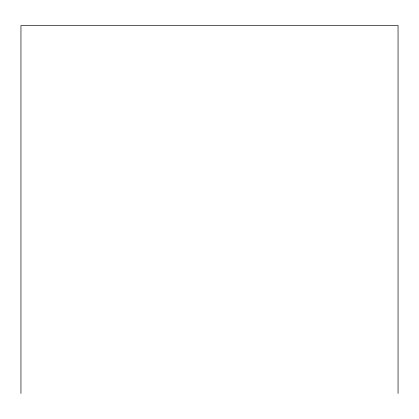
<?xml version="1.0" encoding="UTF-8"?>
<svg xmlns="http://www.w3.org/2000/svg" width="419" height="419" viewBox="0 0 419 419"><rect width="100%" height="100%" fill="white"/><g stroke="black" fill="none" stroke-linecap="round" stroke-linejoin="round"><path stroke-width="0.63" d="M398.05 393.457L398.05 25.543L20.95 25.543L20.95 393.457"/></g></svg>
